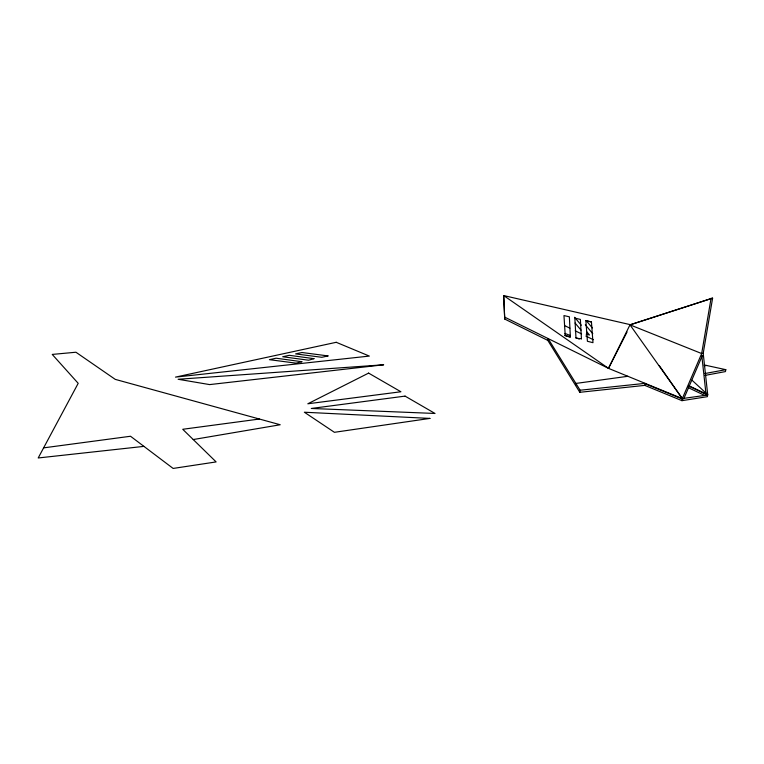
<?xml version="1.0" encoding="UTF-8"?>
<svg xmlns="http://www.w3.org/2000/svg" width="764" height="764" viewBox="0 0 764 764"><rect width="100%" height="100%" fill="white"/><g stroke="black" fill="none" stroke-linecap="round" stroke-linejoin="round"><path stroke-width="1.15" d="M504.947 317.27L608.478 368.353L629.985 324.843L712.611 298.122L703.205 353.35L707.703 394.635L707.349 396.678L681.966 400.67L644.797 385.381L579.809 392.304L547.817 340.41L504.727 319.056L503.686 295.563L630.739 324.767M547.817 340.41L548.065 338.548L580.105 390.223L579.809 392.304M575.607 385.486L575.903 383.433L627.855 376.289M644.797 385.381L645.112 383.366L580.105 390.223M681.966 400.67L682.309 398.598L701.677 353.551L711.064 298.266M688.517 386.001L707.636 395.007L683.961 398.34M704.236 364.963L725.8 369.671L725.466 371.581L704.589 375.487M659.236 365.564L682.309 398.598L608.478 368.353L627.034 332.034M712.611 298.122L629.985 324.843L682.309 398.598M704.924 373.539L725.8 369.671M193.225 439.548L280.207 424.755L115.259 379.374L75.932 352.233L52.229 354.42L78.195 383.327L38.2 457.97L143.928 446.377M704.217 365.794L706.566 365.469M43.615 447.866L130.529 436.254L173.132 468.437L216.126 461.924L182.73 429.282L259.416 419.035M703.205 353.35L701.677 353.551L629.985 324.843M585.873 320.66L591.441 321.95L592.979 342.683L587.411 341.269L585.873 320.66L591.441 321.95M586.179 334.193L589.474 335.004L586.494 331.452M564.949 333.41L570.393 335.549M575.922 337.726L579.246 339.035M564.701 335.234L570.145 337.382M645.055 383.729L682.252 398.97L683.79 398.732L702.383 355.508L701.791 355.585L706.137 395.246M688.584 385.639L707.703 394.635L691.936 380.166M688.24 387.644L704.16 395.169M564.51 325.531L569.849 328.157M575.177 330.783L581.585 333.935M585.854 336.045L593.322 339.722M608.478 368.353L503.686 295.563L504.727 319.056M586.389 320.832L592.377 327.947M585.3 324.776L592.788 333.696M574.585 317.27L581.289 325.244M575.101 323.067L581.022 330.124M368.601 373.109L307.816 403.784L400.899 391.76L368.601 373.109M313.966 358.66L308.627 360.226L282.709 356.75L289.336 355.317L313.966 358.66M301.837 361.706L296.117 363.158L269.425 359.672L276.1 358.211L301.837 361.706M328.014 355.919L321.854 357.304L295.601 353.894L301.99 352.51L328.014 355.919M336.236 342.301L175.481 377.12L369.337 356.081L336.236 342.301M429.912 418.414L334.403 432.309L304.358 412.226L429.912 418.414M405.063 396.115L311.292 408.463L435.022 413.467L405.063 396.115M383.595 364.791L209.632 384.598L178.127 379.269L383.595 364.791M581.433 338.805L575.999 338.194L574.843 318.091L580.382 319.428L581.433 338.805M570.345 336.657L565.245 335.692L563.966 315.57L569.371 316.821L570.345 336.657"/></g></svg>
